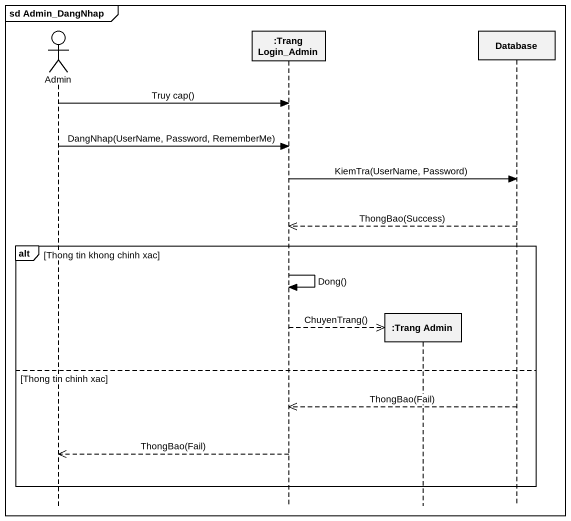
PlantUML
@startuml
mainframe sd Admin_DangNhap
hide footbox
actor Admin
participant ":Trang Login_Admin" as Trang_Login_Admin
participant ":Trang Admin" as Trang_Admin
participant "Database" as Database_

Admin -> Trang_Login_Admin : Truy cap()
Admin -> Trang_Login_Admin : DangNhap(UserName, Password, RememberMe)
Trang_Login_Admin -> Database_ : KiemTra(UserName, Password)
Database_ -->> Trang_Login_Admin : ThongBao(Success)
alt Thong tin khong chinh xac
  Trang_Login_Admin -> Trang_Login_Admin : Dong()
  Trang_Login_Admin -->> Trang_Admin ** : ChuyenTrang()
else Thong tin chinh xac
  Database_ -->> Trang_Login_Admin : ThongBao(Fail)
  Trang_Login_Admin -->> Admin : ThongBao(Fail)
end
@enduml
